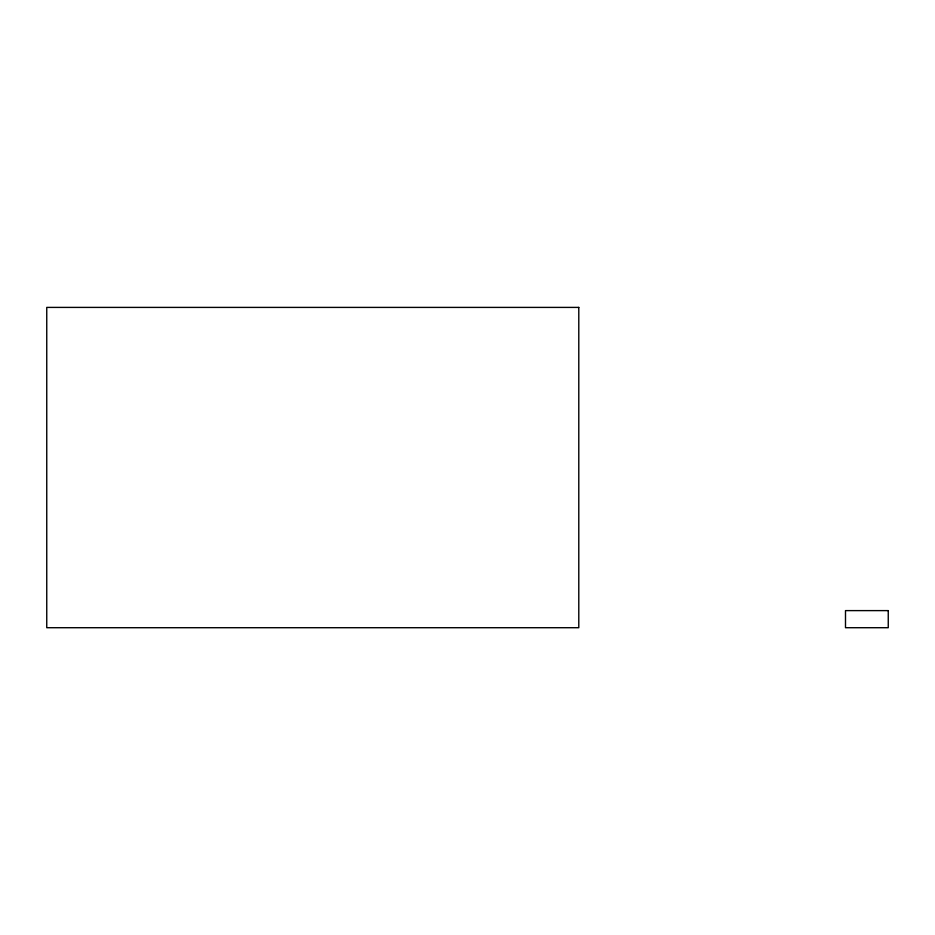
<?xml version="1.0" encoding="UTF-8"?>
<svg xmlns="http://www.w3.org/2000/svg" width="935" height="935" viewBox="0 0 935 935"><rect width="100%" height="100%" fill="white"/><g stroke="black" fill="none" stroke-linecap="round" stroke-linejoin="round"><path stroke-width="1.4" d="M578.788 307.405L46.75 307.405L46.75 627.712L578.788 627.712L578.788 307.405M888.25 610.613L845.497 610.613L845.497 627.712L888.25 627.712L888.25 610.613"/></g></svg>
